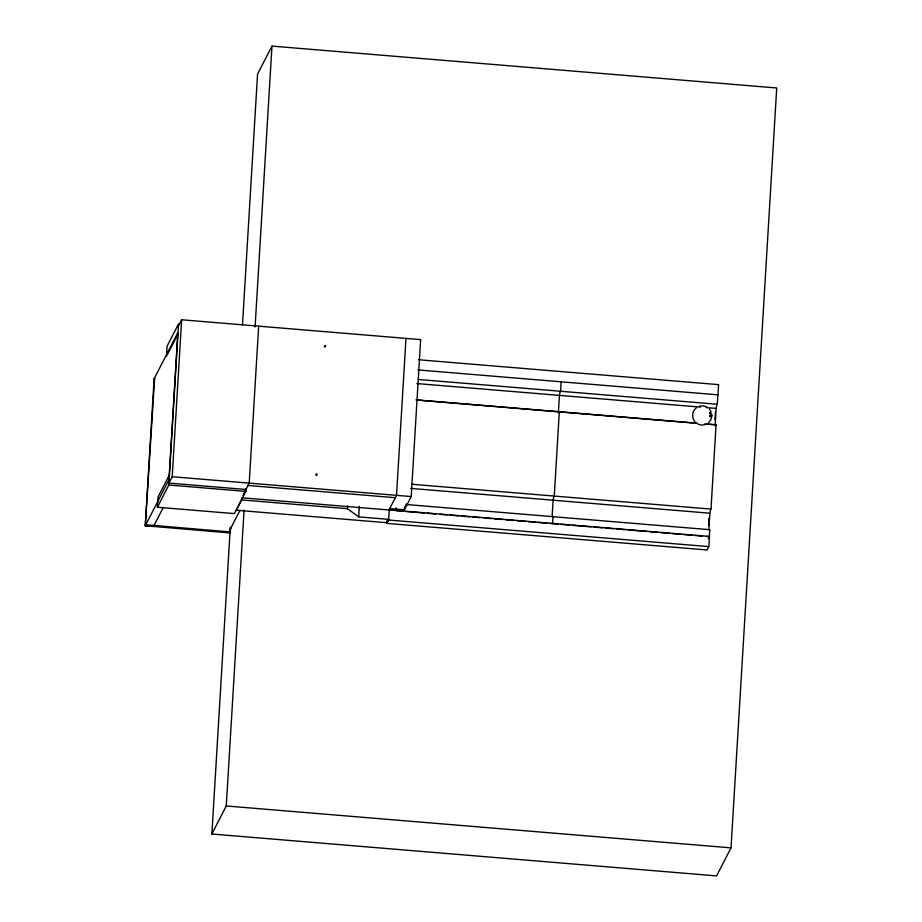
<?xml version="1.0" encoding="UTF-8"?>
<svg xmlns="http://www.w3.org/2000/svg" width="922" height="922" viewBox="0 0 922 922"><rect width="100%" height="100%" fill="white"/><g stroke="black" fill="none" stroke-linecap="round" stroke-linejoin="round"><path stroke-width="1.38" d="M163.136 507.734L153.513 526.439L145.273 525.759L154.112 378.815L177.831 332.658L168.991 479.601L145.273 525.759L229.97 532.939L230.777 527.638M145.273 525.759L154.654 378.101L154.112 379.092M245.99 488.856L245.84 491.391L234.419 513.612L157.397 507.227L158.008 497.05L169.429 474.83M157.397 507.227L168.818 485.007L178.511 323.945L167.089 346.165L166.479 356.341L177.9 334.121M245.955 489.49L168.933 483.093L172.207 476.732L181.646 319.773L420.651 339.607L411.212 496.566L404.401 509.808L389.729 508.598M242.474 324.959L257.561 74.14L271.978 46.1L776.727 87.982L731.019 847.86L716.613 875.9L211.864 834.018L230.316 527.188M211.864 834.018L226.27 805.978L244.076 510.027M255.083 327.022L271.978 46.1M258.667 326.169L249.217 483.128L242.959 495.31M347.398 508.69L241.576 499.908L236.263 510.223L386.929 522.728L388.658 519.363L358.704 516.885L347.398 508.69L347.559 506.063M358.704 516.885L359.338 506.374M389.222 509.854L709.467 536.431L708.857 546.608L707.128 549.973L386.883 523.396L387.09 520.1M386.883 523.396L388.611 520.031L389.291 508.863M405.98 338.386L396.529 495.356L389.015 509.993L241.702 497.765M396.034 507.872L395.895 510.684L402.995 511.272M404.401 509.808L404.574 506.962M552.151 516.516L553.096 500.208A10.822 1.049 -85.3 0 1 554.272 496.071L559.308 411.869M552.612 523.684L553.004 516.689M561.118 381.8L560.576 391.262A10.822 1.049 -85.3 0 0 559.435 395.388L558.455 411.696A10.822 1.049 -85.3 0 0 558.663 412.676M708.592 525.459L709.03 518.291M714.976 419.406L715.403 412.238M708.868 529.516L709.848 513.208A10.822 1.049 -85.3 0 1 710.989 509.082L716.06 424.881L704.662 423.924M715.38 425.687A10.822 1.049 -85.3 0 1 715.172 424.696L716.152 408.4A10.822 1.049 -85.3 0 1 717.293 404.262L717.869 394.8M406.268 504.507L709.756 529.689L709.329 536.685L706.483 536.454M406.441 503.954L406.129 505.325M405.645 505.821L405.346 506.985M711.784 416.248L710.839 419.798L708.569 422.679M178.372 326.134L181.646 319.773M230.177 529.447L240.008 510.327M708.315 538.678L709.467 536.431M696.283 407.927C691.869 411.085 691.512 417.85 694.946 421.896M699.418 406.21L703.002 405.807L706.517 406.798M704.938 424.708L701.342 425.1L697.839 424.108M418.369 359.73L718.595 384.635L717.984 394.823L417.758 369.906M418.081 379.438L717.293 404.262M416.94 383.564L700.478 407.098M706.171 407.57L716.152 408.4M415.949 399.871L696.64 423.163M706.621 423.993L715.172 424.696M416.848 400.044L697.528 423.336M411.777 484.246L710.989 509.082M410.636 488.383L709.848 513.208M172.207 476.732L411.212 496.566M248.018 485.479L395.331 497.707M168.818 485.007L245.84 491.391M388.75 510.085L391.608 510.327M405.841 511.503L424.362 513.047M427.22 513.277L435.772 513.992M440.036 514.338L447.17 514.937M450.017 515.168L458.568 515.882M461.415 516.113L469.966 516.827M472.813 517.058L479.936 517.657M484.211 518.003L491.345 518.602M494.192 518.832L502.744 519.547M505.59 519.778L514.142 520.492M516.988 520.723L525.54 521.437M528.387 521.668L535.509 522.267M538.367 522.497L546.919 523.212M549.766 523.442L558.283 524.157M561.129 524.388L569.681 525.102M572.539 525.333L591.06 526.877M593.906 527.107L602.458 527.822M605.305 528.052L613.856 528.767M616.703 528.998L625.254 529.712M628.113 529.943L646.633 531.487M649.48 531.717L658.031 532.432M660.878 532.662L669.43 533.377M672.276 533.619L680.828 534.322M683.686 534.564L692.226 535.267M695.084 535.509L702.207 536.097M388.611 520.031L708.857 546.608M226.27 805.978L731.019 847.86M145.814 524.779L230.512 531.948M709.41 409.011L711.242 412.134M709.756 529.689A10.822 1.049 -85.3 0 1 709.387 530.553M559.343 411.869A10.822 1.049 -85.3 0 1 558.974 412.733M716.06 424.881A10.822 1.049 -85.3 0 1 715.691 425.745M709.606 415.903C710.217 418.588 710.885 413.505 709.606 415.903M316.188 474.15L316.119 475.349L316.961 475.326L317.03 474.127L316.188 474.15M324.567 345.704L324.475 346.903L325.316 346.891L325.397 345.692L324.567 345.704M709.79 412.664L710.401 413.874L709.848 412.537M711.519 414.185L711.726 415.73L711.519 414.185"/></g></svg>
